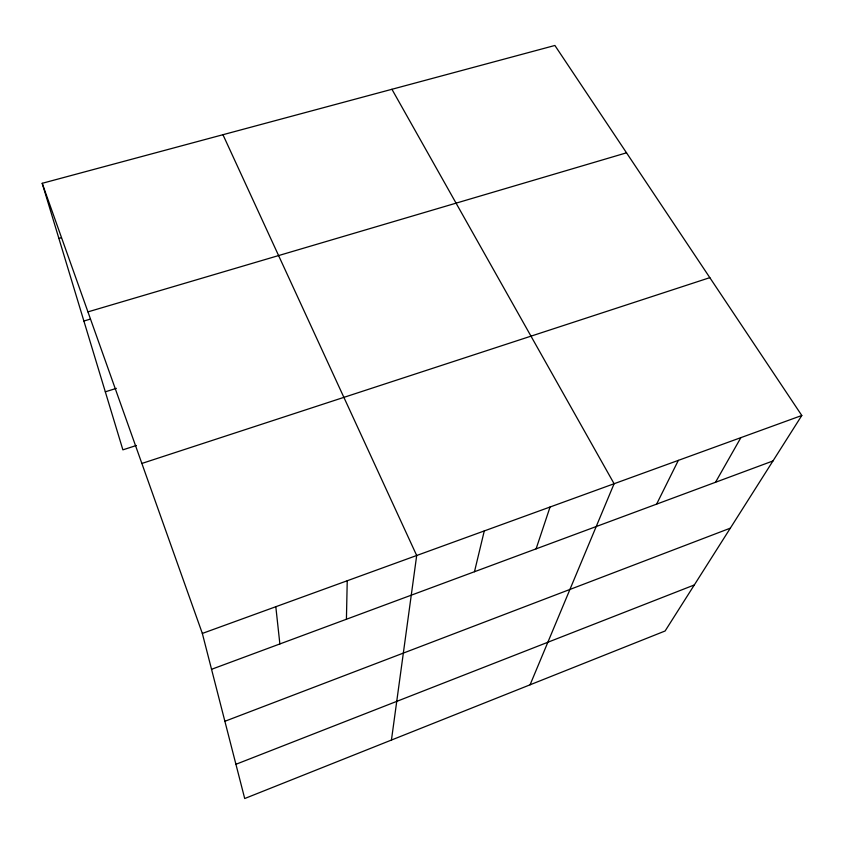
<?xml version="1.0" encoding="UTF-8"?>
<svg xmlns="http://www.w3.org/2000/svg" width="844" height="844" viewBox="0 0 844 844"><rect width="100%" height="100%" fill="white"/><g stroke="black" fill="none" stroke-linecap="round" stroke-linejoin="round"><path stroke-width="1.27" d="M346.42 619.243L347.232 580.756M391.447 740.051L416.693 555.5L222.953 134.713M474.476 571.726L484.277 530.929M536.098 548.853L550.056 507.012M530.074 684.8L614.105 483.728L391.933 89.285M656.611 504.132L678.344 460.37M715.512 482.272L740.884 437.635M801.8 415.491L665.114 630.985L244.707 798.529L202.338 633.433L42.2 183.306L554.888 45.471L801.8 415.491L202.338 633.433M235.919 764.295L694.317 584.955M224.884 721.282L730.345 528.154M211.549 669.303L772.967 460.951M141.866 463.451L709.825 277.655M136.369 445.484L122.886 449.841L42.2 183.306M105.321 391.806L116.377 388.367M83.894 321.026L90.15 319.169M87.945 311.879L626.522 152.817M58.89 238.451L61.412 237.744M275.809 606.72L279.87 643.94"/></g></svg>
